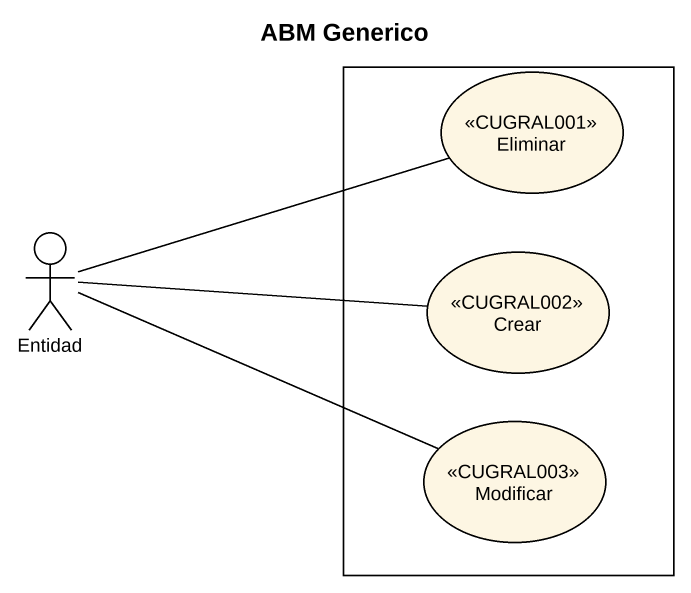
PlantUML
@startuml
title ABM Generico
rectangle " " as rectangle1 {
  usecase Eliminar <<CUGRAL001>>
  usecase Crear <<CUGRAL002>>
  usecase Modificar <<CUGRAL003>>
}
actor Entidad
Entidad -right- Eliminar
Entidad -right- Crear
Entidad -right- Modificar
@enduml
